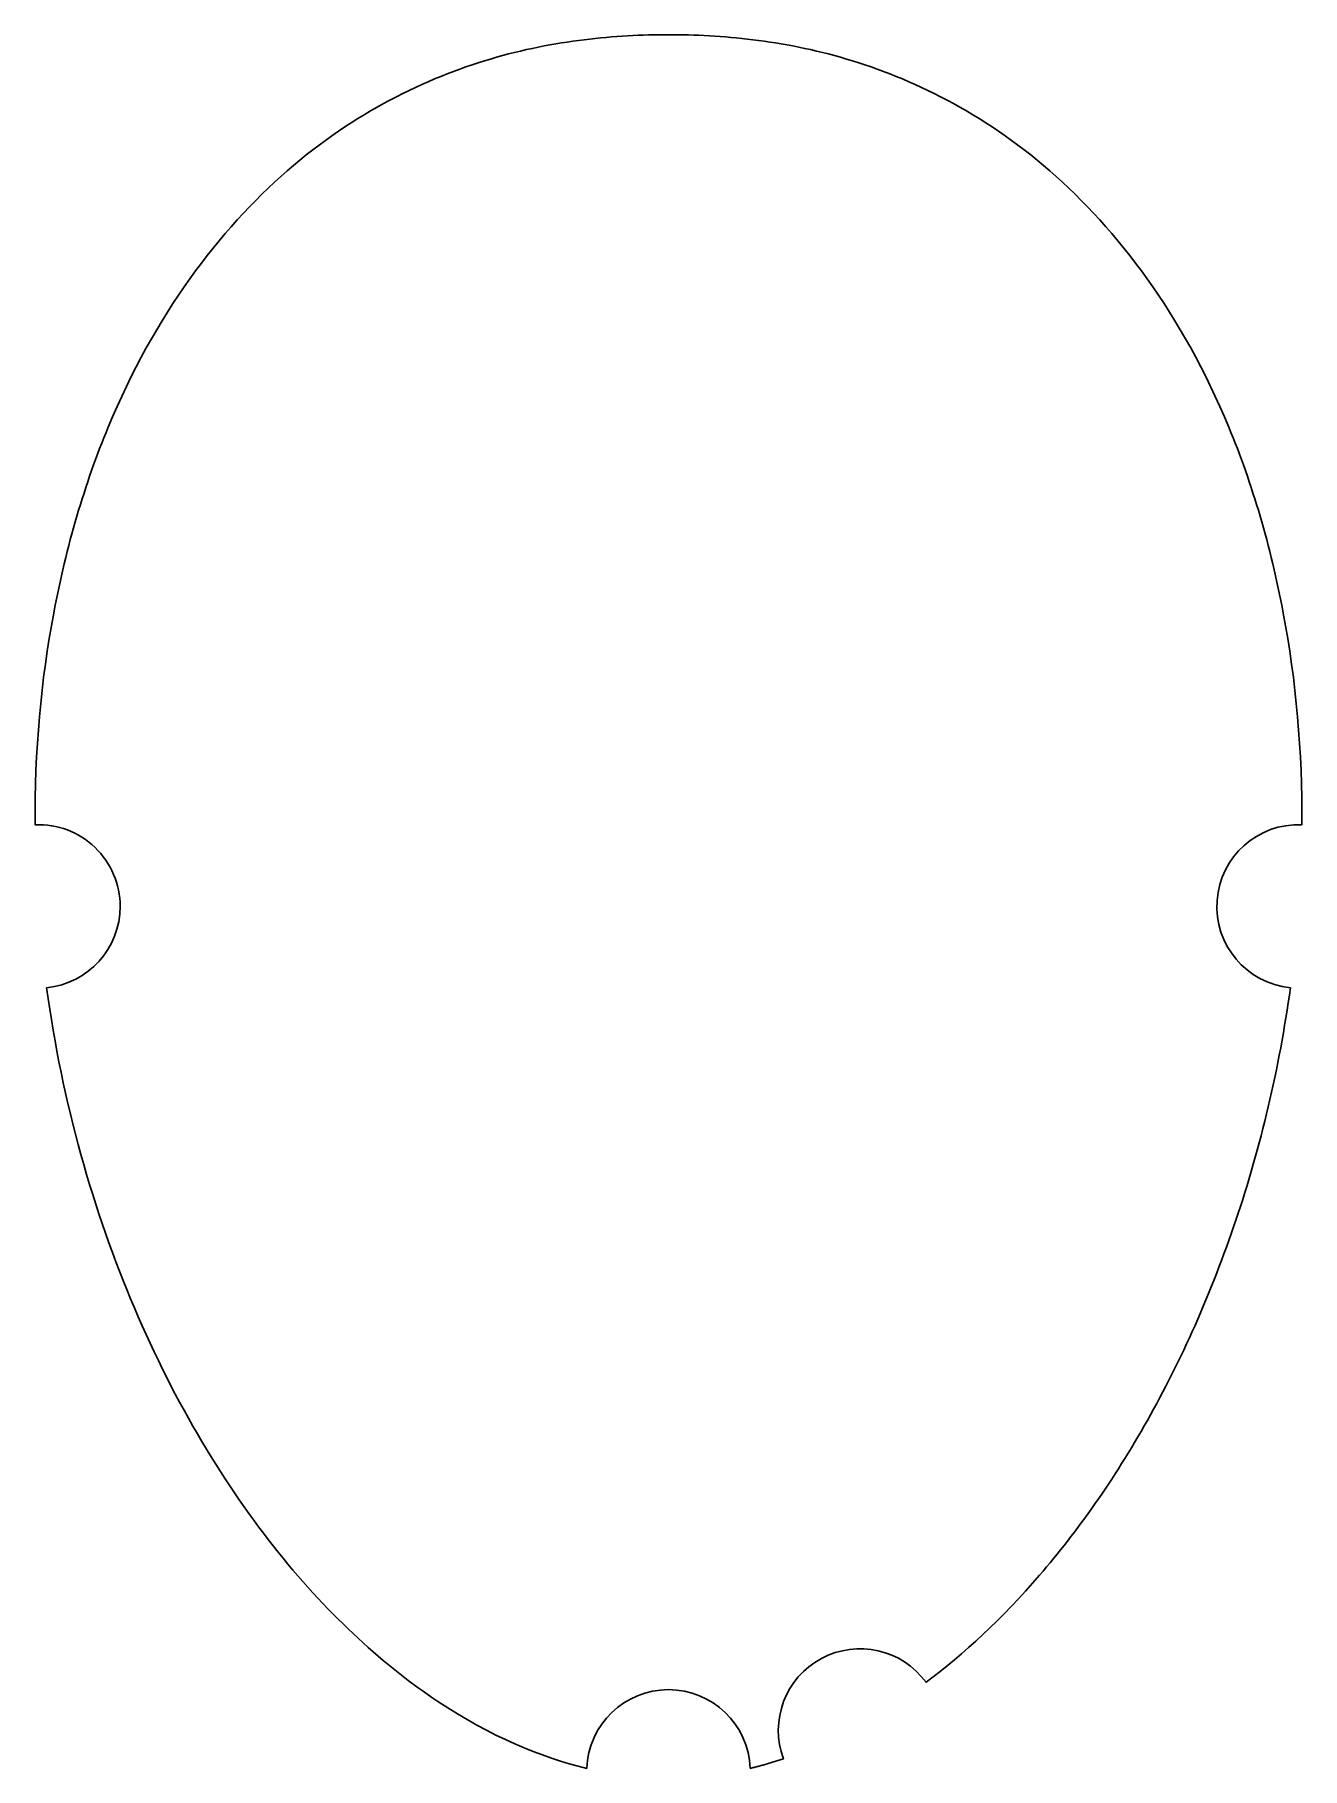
# Model space of a CAD drawing. Header units: millimetres. Extents: x -47 to 47, y -63 to 64.
import ezdxf

# ---------------------------------------------------------------- set-up
doc = ezdxf.new("R2010")
doc.units = ezdxf.units.MM
doc.layers.add('Pocket005', color=7, linetype='CONTINUOUS')

msp = doc.modelspace()

# ---------------------------------------------------------------- linework, layer by layer
at = {"layer": 'Pocket005'}
for centre, start, end in [((-46.25, 0), 0, 92.3791), ((-46.25, 0, 1), 0, 92.3791), ((-46.25, 0, 1), 0, 92.3791), ((-46.25, 0), 0, 92.3791), ((46.25, 0), 87.6209, -95.7573), ((46.25, 0, 1), 87.6209, -95.7573), ((46.25, 0, 1), 87.6209, -95.7573), ((46.25, 0), 87.6209, -95.7573), ((-46.25, 0), -84.2428, 0), ((-46.25, 0, 1), -84.2428, 0), ((-46.25, 0, 1), -84.2428, 0), ((-46.25, 0), -84.2428, 0), ((14.06, -60.5), 36.1175, -159.7044), ((14.06, -60.5, 1), 36.1175, -159.7044), ((14.06, -60.5), 36.1175, -159.7044), ((14.06, -60.5, 1), 36.1175, -159.7044), ((0, -63.5), 2.128, 177.8721), ((0, -63.5, 1), 2.128, 177.8721), ((0, -63.5, 1), 2.128, 177.8721), ((0, -63.5), 2.128, 177.8721)]:
    msp.add_arc(centre, 6, start, end, dxfattribs=at)
for points, knots in [([(46.5, 5.99), (46.53, 11.35), (46.06, 16.61), (45.13, 21.53), (44.21, 26.46), (42.84, 31.06), (41.13, 35.18), (39.42, 39.3), (37.38, 42.95), (35.14, 46.08), (32.9, 49.21), (30.48, 51.84), (27.99, 54), (25.51, 56.16), (22.96, 57.86), (20.45, 59.2), (17.93, 60.53), (15.45, 61.5), (13.07, 62.21), (10.68, 62.92), (8.38, 63.36), (6.19, 63.63), (4.01, 63.9), (1.94, 64), (0, 64), (-1.94, 64), (-4.01, 63.9), (-6.19, 63.63), (-8.38, 63.36), (-10.68, 62.92), (-13.07, 62.21), (-15.45, 61.5), (-17.93, 60.53), (-20.45, 59.2), (-22.96, 57.86), (-25.51, 56.16), (-27.99, 54), (-30.48, 51.84), (-32.9, 49.21), (-35.14, 46.08), (-37.37, 42.95), (-39.42, 39.3), (-41.13, 35.18), (-42.84, 31.06), (-44.21, 26.46), (-45.13, 21.53), (-46.06, 16.61), (-46.53, 11.35), (-46.5, 5.99)], [0.498418, 0.498418, 0.498418, 0.498418, 0.561116, 0.561116, 0.561116, 0.623814, 0.623814, 0.623814, 0.686511, 0.686511, 0.686511, 0.749209, 0.749209, 0.749209, 0.811907, 0.811907, 0.811907, 0.874605, 0.874605, 0.874605, 0.937302, 0.937302, 0.937302, 1, 1, 1, 1.062698, 1.062698, 1.062698, 1.125395, 1.125395, 1.125395, 1.188093, 1.188093, 1.188093, 1.250791, 1.250791, 1.250791, 1.313489, 1.313489, 1.313489, 1.376186, 1.376186, 1.376186, 1.438884, 1.438884, 1.438884, 1.501582, 1.501582, 1.501582, 1.501582]), ([(46.5, 5.99, 1), (46.53, 11.35, 1), (46.06, 16.61, 1), (45.13, 21.53, 1), (44.21, 26.46, 1), (42.84, 31.06, 1), (41.13, 35.18, 1), (39.42, 39.3, 1), (37.38, 42.95, 1), (35.14, 46.08, 1), (32.9, 49.21, 1), (30.48, 51.84, 1), (27.99, 54, 1), (25.51, 56.16, 1), (22.96, 57.86, 1), (20.45, 59.2, 1), (17.93, 60.53, 1), (15.45, 61.5, 1), (13.07, 62.21, 1), (10.68, 62.92, 1), (8.38, 63.36, 1), (6.19, 63.63, 1), (4.01, 63.9, 1), (1.94, 64, 1), (0, 64, 1), (-1.94, 64, 1), (-4.01, 63.9, 1), (-6.19, 63.63, 1), (-8.38, 63.36, 1), (-10.68, 62.92, 1), (-13.07, 62.21, 1), (-15.45, 61.5, 1), (-17.93, 60.53, 1), (-20.45, 59.2, 1), (-22.96, 57.86, 1), (-25.51, 56.16, 1), (-27.99, 54, 1), (-30.48, 51.84, 1), (-32.9, 49.21, 1), (-35.14, 46.08, 1), (-37.37, 42.95, 1), (-39.42, 39.3, 1), (-41.13, 35.18, 1), (-42.84, 31.06, 1), (-44.21, 26.46, 1), (-45.13, 21.53, 1), (-46.06, 16.61, 1), (-46.53, 11.35, 1), (-46.5, 5.99, 1)], [0.498418, 0.498418, 0.498418, 0.498418, 0.561116, 0.561116, 0.561116, 0.623814, 0.623814, 0.623814, 0.686511, 0.686511, 0.686511, 0.749209, 0.749209, 0.749209, 0.811907, 0.811907, 0.811907, 0.874605, 0.874605, 0.874605, 0.937302, 0.937302, 0.937302, 1, 1, 1, 1.062698, 1.062698, 1.062698, 1.125395, 1.125395, 1.125395, 1.188093, 1.188093, 1.188093, 1.250791, 1.250791, 1.250791, 1.313489, 1.313489, 1.313489, 1.376186, 1.376186, 1.376186, 1.438884, 1.438884, 1.438884, 1.501582, 1.501582, 1.501582, 1.501582]), ([(46.5, 5.99, 1), (46.53, 11.35, 1), (46.06, 16.61, 1), (45.13, 21.53, 1), (44.21, 26.46, 1), (42.84, 31.06, 1), (41.13, 35.18, 1), (39.42, 39.3, 1), (37.38, 42.95, 1), (35.14, 46.08, 1), (32.9, 49.21, 1), (30.48, 51.84, 1), (27.99, 54, 1), (25.51, 56.16, 1), (22.96, 57.86, 1), (20.45, 59.2, 1), (17.93, 60.53, 1), (15.45, 61.5, 1), (13.07, 62.21, 1), (10.68, 62.92, 1), (8.38, 63.36, 1), (6.19, 63.63, 1), (4.01, 63.9, 1), (1.94, 64, 1), (0, 64, 1), (-1.94, 64, 1), (-4.01, 63.9, 1), (-6.19, 63.63, 1), (-8.38, 63.36, 1), (-10.68, 62.92, 1), (-13.07, 62.21, 1), (-15.45, 61.5, 1), (-17.93, 60.53, 1), (-20.45, 59.2, 1), (-22.96, 57.86, 1), (-25.51, 56.16, 1), (-27.99, 54, 1), (-30.48, 51.84, 1), (-32.9, 49.21, 1), (-35.14, 46.08, 1), (-37.37, 42.95, 1), (-39.42, 39.3, 1), (-41.13, 35.18, 1), (-42.84, 31.06, 1), (-44.21, 26.46, 1), (-45.13, 21.53, 1), (-46.06, 16.61, 1), (-46.53, 11.35, 1), (-46.5, 5.99, 1)], [0.498418, 0.498418, 0.498418, 0.498418, 0.561116, 0.561116, 0.561116, 0.623814, 0.623814, 0.623814, 0.686511, 0.686511, 0.686511, 0.749209, 0.749209, 0.749209, 0.811907, 0.811907, 0.811907, 0.874605, 0.874605, 0.874605, 0.937302, 0.937302, 0.937302, 1, 1, 1, 1.062698, 1.062698, 1.062698, 1.125395, 1.125395, 1.125395, 1.188093, 1.188093, 1.188093, 1.250791, 1.250791, 1.250791, 1.313489, 1.313489, 1.313489, 1.376186, 1.376186, 1.376186, 1.438884, 1.438884, 1.438884, 1.501582, 1.501582, 1.501582, 1.501582]), ([(46.5, 5.99), (46.53, 11.35), (46.06, 16.61), (45.13, 21.53), (44.21, 26.46), (42.84, 31.06), (41.13, 35.18), (39.42, 39.3), (37.38, 42.95), (35.14, 46.08), (32.9, 49.21), (30.48, 51.84), (27.99, 54), (25.51, 56.16), (22.96, 57.86), (20.45, 59.2), (17.93, 60.53), (15.45, 61.5), (13.07, 62.21), (10.68, 62.92), (8.38, 63.36), (6.19, 63.63), (4.01, 63.9), (1.94, 64), (0, 64), (-1.94, 64), (-4.01, 63.9), (-6.19, 63.63), (-8.38, 63.36), (-10.68, 62.92), (-13.07, 62.21), (-15.45, 61.5), (-17.93, 60.53), (-20.45, 59.2), (-22.96, 57.86), (-25.51, 56.16), (-27.99, 54), (-30.48, 51.84), (-32.9, 49.21), (-35.14, 46.08), (-37.37, 42.95), (-39.42, 39.3), (-41.13, 35.18), (-42.84, 31.06), (-44.21, 26.46), (-45.13, 21.53), (-46.06, 16.61), (-46.53, 11.35), (-46.5, 5.99)], [0.498418, 0.498418, 0.498418, 0.498418, 0.561116, 0.561116, 0.561116, 0.623814, 0.623814, 0.623814, 0.686511, 0.686511, 0.686511, 0.749209, 0.749209, 0.749209, 0.811907, 0.811907, 0.811907, 0.874605, 0.874605, 0.874605, 0.937302, 0.937302, 0.937302, 1, 1, 1, 1.062698, 1.062698, 1.062698, 1.125395, 1.125395, 1.125395, 1.188093, 1.188093, 1.188093, 1.250791, 1.250791, 1.250791, 1.313489, 1.313489, 1.313489, 1.376186, 1.376186, 1.376186, 1.438884, 1.438884, 1.438884, 1.501582, 1.501582, 1.501582, 1.501582]), ([(-45.65, -5.97), (-45.08, -10.15), (-44.22, -14.26), (-43.13, -18.21), (-42.04, -22.16), (-40.71, -25.94), (-39.21, -29.47), (-37.7, -33.01), (-36.03, -36.29), (-34.25, -39.29), (-32.47, -42.29), (-30.58, -44.99), (-28.66, -47.4), (-24.79, -52.21), (-20.77, -55.81), (-16.93, -58.37), (-13.07, -60.93), (-9.39, -62.47), (-6, -63.28)], [1.5480748, 1.5480748, 1.5480748, 1.5480748, 1.5969648, 1.5969648, 1.5969648, 1.6458548, 1.6458548, 1.6458548, 1.6947448, 1.6947448, 1.6947448, 1.7436349, 1.7436349, 1.7436349, 1.8414149, 1.8414149, 1.8414149, 1.939195, 1.939195, 1.939195, 1.939195]), ([(-45.65, -5.97, 1), (-45.08, -10.15, 1), (-44.22, -14.26, 1), (-43.13, -18.21, 1), (-42.04, -22.16, 1), (-40.71, -25.94, 1), (-39.21, -29.47, 1), (-37.7, -33.01, 1), (-36.03, -36.29, 1), (-34.25, -39.29, 1), (-32.47, -42.29, 1), (-30.58, -44.99, 1), (-28.66, -47.4, 1), (-24.79, -52.21, 1), (-20.77, -55.81, 1), (-16.93, -58.37, 1), (-13.07, -60.93, 1), (-9.39, -62.47, 1), (-6, -63.28, 1)], [1.5480748, 1.5480748, 1.5480748, 1.5480748, 1.5969648, 1.5969648, 1.5969648, 1.6458548, 1.6458548, 1.6458548, 1.6947448, 1.6947448, 1.6947448, 1.7436349, 1.7436349, 1.7436349, 1.8414149, 1.8414149, 1.8414149, 1.939195, 1.939195, 1.939195, 1.939195]), ([(-45.65, -5.97, 1), (-45.08, -10.15, 1), (-44.22, -14.26, 1), (-43.13, -18.21, 1), (-42.04, -22.16, 1), (-40.71, -25.94, 1), (-39.21, -29.47, 1), (-37.7, -33.01, 1), (-36.03, -36.29, 1), (-34.25, -39.29, 1), (-32.47, -42.29, 1), (-30.58, -44.99, 1), (-28.66, -47.4, 1), (-24.79, -52.21, 1), (-20.77, -55.81, 1), (-16.93, -58.37, 1), (-13.07, -60.93, 1), (-9.39, -62.47, 1), (-6, -63.28, 1)], [1.5480748, 1.5480748, 1.5480748, 1.5480748, 1.5969648, 1.5969648, 1.5969648, 1.6458548, 1.6458548, 1.6458548, 1.6947448, 1.6947448, 1.6947448, 1.7436349, 1.7436349, 1.7436349, 1.8414149, 1.8414149, 1.8414149, 1.939195, 1.939195, 1.939195, 1.939195]), ([(-45.65, -5.97), (-45.08, -10.15), (-44.22, -14.26), (-43.13, -18.21), (-42.04, -22.16), (-40.71, -25.94), (-39.21, -29.47), (-37.7, -33.01), (-36.03, -36.29), (-34.25, -39.29), (-32.47, -42.29), (-30.58, -44.99), (-28.66, -47.4), (-24.79, -52.21), (-20.77, -55.81), (-16.93, -58.37), (-13.07, -60.93), (-9.39, -62.47), (-6, -63.28)], [1.5480748, 1.5480748, 1.5480748, 1.5480748, 1.5969648, 1.5969648, 1.5969648, 1.6458548, 1.6458548, 1.6458548, 1.6947448, 1.6947448, 1.6947448, 1.7436349, 1.7436349, 1.7436349, 1.8414149, 1.8414149, 1.8414149, 1.939195, 1.939195, 1.939195, 1.939195]), ([(18.91, -56.96), (21.67, -54.9), (24.48, -52.3), (27.24, -49.1), (29.99, -45.91), (32.69, -42.11), (35.15, -37.73), (37.62, -33.36), (39.85, -28.4), (41.65, -23.03), (43.46, -17.66), (44.84, -11.88), (45.65, -5.97)], [0.1752769, 0.1752769, 0.1752769, 0.1752769, 0.244439, 0.244439, 0.244439, 0.3136011, 0.3136011, 0.3136011, 0.3827632, 0.3827632, 0.3827632, 0.4519253, 0.4519253, 0.4519253, 0.4519253]), ([(18.91, -56.96, 1), (21.67, -54.9, 1), (24.48, -52.3, 1), (27.24, -49.1, 1), (29.99, -45.91, 1), (32.69, -42.11, 1), (35.15, -37.73, 1), (37.62, -33.36, 1), (39.85, -28.4, 1), (41.65, -23.03, 1), (43.46, -17.66, 1), (44.84, -11.88, 1), (45.65, -5.97, 1)], [0.1752769, 0.1752769, 0.1752769, 0.1752769, 0.244439, 0.244439, 0.244439, 0.3136011, 0.3136011, 0.3136011, 0.3827632, 0.3827632, 0.3827632, 0.4519253, 0.4519253, 0.4519253, 0.4519253]), ([(18.91, -56.96), (21.67, -54.9), (24.48, -52.3), (27.24, -49.1), (29.99, -45.91), (32.69, -42.11), (35.15, -37.73), (37.62, -33.36), (39.85, -28.4), (41.65, -23.03), (43.46, -17.66), (44.84, -11.88), (45.65, -5.97)], [0.1752769, 0.1752769, 0.1752769, 0.1752769, 0.244439, 0.244439, 0.244439, 0.3136011, 0.3136011, 0.3136011, 0.3827632, 0.3827632, 0.3827632, 0.4519253, 0.4519253, 0.4519253, 0.4519253]), ([(18.91, -56.96, 1), (21.67, -54.9, 1), (24.48, -52.3, 1), (27.24, -49.1, 1), (29.99, -45.91, 1), (32.69, -42.11, 1), (35.15, -37.73, 1), (37.62, -33.36, 1), (39.85, -28.4, 1), (41.65, -23.03, 1), (43.46, -17.66, 1), (44.84, -11.88, 1), (45.65, -5.97, 1)], [0.1752769, 0.1752769, 0.1752769, 0.1752769, 0.244439, 0.244439, 0.244439, 0.3136011, 0.3136011, 0.3136011, 0.3827632, 0.3827632, 0.3827632, 0.4519253, 0.4519253, 0.4519253, 0.4519253])]:
    msp.add_open_spline(points, degree=3, knots=knots, dxfattribs=at)
for points, degree in [([(-46.5, 5.99, 1), (-46.5, 5.99)], 1), ([(-46.5, 5.99, 1), (-46.5, 5.99)], 1), ([(46.5, 5.99, 1), (46.5, 5.99)], 1), ([(46.5, 5.99, 1), (46.5, 5.99)], 1), ([(-45.65, -5.97, 1), (-45.65, -5.97)], 1), ([(-45.65, -5.97, 1), (-45.65, -5.97)], 1), ([(45.65, -5.97, 1), (45.65, -5.97)], 1), ([(45.65, -5.97, 1), (45.65, -5.97)], 1), ([(18.91, -56.96, 1), (18.91, -56.96)], 1), ([(18.91, -56.96, 1), (18.91, -56.96)], 1), ([(-6, -63.28, 1), (-6, -63.28)], 1), ([(-6, -63.28, 1), (-6, -63.28)], 1), ([(6, -63.28), (7.19, -62.99), (8.44, -62.58)], 2), ([(6, -63.28, 1), (7.19, -62.99, 1), (8.44, -62.58, 1)], 2), ([(6, -63.28), (7.19, -62.99), (8.44, -62.58)], 2), ([(6, -63.28, 1), (7.19, -62.99, 1), (8.44, -62.58, 1)], 2), ([(6, -63.28, 1), (6, -63.28)], 1), ([(6, -63.28, 1), (6, -63.28)], 1), ([(8.44, -62.58, 1), (8.44, -62.58)], 1), ([(8.44, -62.58, 1), (8.44, -62.58)], 1)]:
    msp.add_open_spline(points, degree=degree, dxfattribs=at)

doc.saveas('drawing.dxf')
